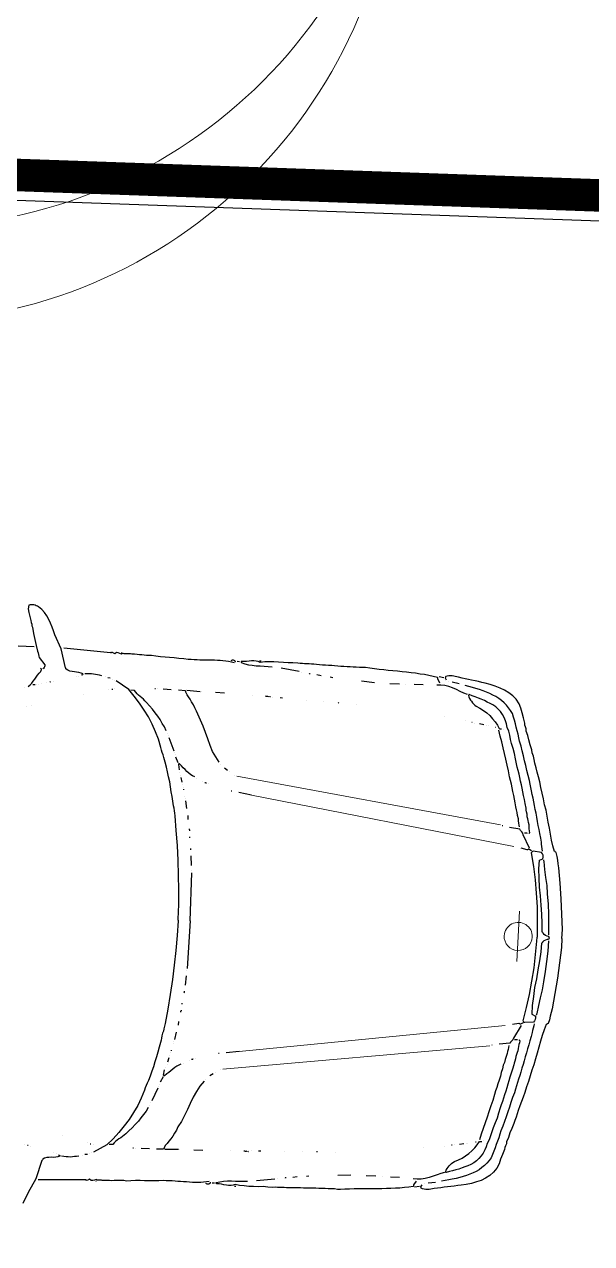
# Model space of a CAD drawing. Header units: metres. Extents: x -442 to 316, y -503 to 125.
# Drawn here: x 96.527 to 98.272, y -452.672 to -448.922 of the extents above; entities that cross this region are included whole.
import ezdxf

# ---------------------------------------------------------------- set-up
doc = ezdxf.new("R2010")
doc.units = ezdxf.units.M
doc.linetypes.add('ČÁRKOVANÁ', pattern=[19.05, 12.7, -6.35])
doc.layers.add('SRAFA', color=251, linetype='Continuous')
doc.layers.add('stávající stromy', color=86, linetype='Continuous')
doc.layers.add('Standard', color=7, linetype='Continuous', lineweight=25)

# ---------------------------------------------------------------- blocks, each defined once
blk = doc.blocks.new('BMW3-PUD')
at = {"lineweight": 0}
for p, q in [((1.0314, 0.4512), (0.2143, 0.3401)), ((0.9833, 0.3943), (0.17, 0.2757)), ((0.1432, 0.0776), (0.1432, 0)), ((0.1432, -0.0776), (0.1432, 0)), ((0.9833, -0.3943), (0.17, -0.2757)), ((1.0314, -0.4512), (0.2143, -0.3401))]:
    blk.add_line(p, q, dxfattribs=at)
for points in [[(1.5236, 0.7387), (1.5228, 0.7394), (1.5213, 0.7394), (1.5198, 0.7409), (1.519, 0.7424), (1.525, 0.7447), (1.5318, 0.7463), (1.5393, 0.7471), (1.546, 0.7472), (1.5528, 0.748), (1.5595, 0.7489), (1.5663, 0.7512), (1.5715, 0.7543), (1.5722, 0.7558), (1.573, 0.7573), (1.5737, 0.758), (1.5737, 0.758), (1.5902, 0.8161), (1.6115, 0.8584), (1.6159, 0.8704), (1.621, 0.8818), (1.6261, 0.8938)], [(0.0086, 0), (0.0085, 0.0275), (0.0125, 0.0749), (0.0164, 0.1222), (0.0218, 0.1696), (0.028, 0.217), (0.0309, 0.229), (0.033, 0.2403), (0.0351, 0.2516), (0.0388, 0.2629), (0.0402, 0.2637), (0.041, 0.2644), (0.0425, 0.266), (0.0439, 0.2667), (0.0498, 0.2833), (0.0548, 0.3006), (0.0591, 0.3187), (0.0634, 0.3376), (0.0677, 0.3556), (0.072, 0.3737), (0.0763, 0.3918), (0.0813, 0.4083), (0.0856, 0.4264), (0.0907, 0.4437), (0.0957, 0.4611), (0.1, 0.4784), (0.1043, 0.4927), (0.1087, 0.507), (0.113, 0.5206), (0.1173, 0.5342), (0.1202, 0.5455), (0.1231, 0.556), (0.1268, 0.5658), (0.1289, 0.5756), (0.1347, 0.5907), (0.1398, 0.605), (0.1434, 0.6186), (0.1485, 0.6322), (0.1491, 0.6389), (0.1513, 0.645), (0.1535, 0.6503), (0.1542, 0.6563), (0.1593, 0.6721), (0.1643, 0.6872), (0.1687, 0.7015), (0.1745, 0.7151), (0.1841, 0.728), (0.1953, 0.7386), (0.2079, 0.747), (0.2214, 0.7547), (0.2355, 0.7601), (0.2505, 0.7655), (0.2662, 0.7695), (0.282, 0.7727), (0.2924, 0.7743), (0.3029, 0.7767), (0.3134, 0.7783), (0.3239, 0.7799), (0.3337, 0.7815), (0.3442, 0.7839), (0.3539, 0.7855), (0.3644, 0.7872), (0.3696, 0.788), (0.3749, 0.7895), (0.3794, 0.7904), (0.3846, 0.7904), (0.3899, 0.7905), (0.3951, 0.7905), (0.3997, 0.7891), (0.4042, 0.7876), (0.4049, 0.7869), (0.4049, 0.7861), (0.405, 0.7846), (0.4057, 0.7832), (0.402, 0.7771)], [(0.421, 0.7668), (0.4283, 0.7789), (0.4283, 0.7804), (0.4283, 0.7812), (0.4283, 0.7827), (0.429, 0.7834), (0.4425, 0.7859), (0.456, 0.7883), (0.4695, 0.7907), (0.483, 0.7916), (0.4972, 0.7933), (0.5107, 0.7942), (0.525, 0.7951), (0.5392, 0.796), (0.5535, 0.7969), (0.5678, 0.7971), (0.582, 0.798), (0.5955, 0.7989), (0.6098, 0.7998), (0.624, 0.8008), (0.6383, 0.8017), (0.6518, 0.8034), (0.6615, 0.8035), (0.6706, 0.8028), (0.6803, 0.803), (0.6901, 0.8031), (0.6991, 0.8032), (0.7089, 0.8033), (0.7186, 0.8034), (0.7276, 0.8035), (0.7374, 0.8036), (0.7471, 0.8038), (0.7562, 0.8046), (0.7659, 0.8047), (0.7749, 0.8048), (0.7847, 0.8049), (0.7937, 0.8051), (0.8035, 0.8052), (0.811, 0.806), (0.8185, 0.8061), (0.8252, 0.8062), (0.832, 0.8063), (0.8395, 0.8063), (0.8462, 0.8064), (0.853, 0.8065), (0.8605, 0.8074), (0.8755, 0.8068), (0.8905, 0.8062), (0.9048, 0.8071), (0.9198, 0.8073), (0.9341, 0.8075), (0.9484, 0.8069), (0.9626, 0.8063), (0.9762, 0.8035), (0.9829, 0.8058), (0.9889, 0.8074), (0.9964, 0.8075), (1.0032, 0.8068), (1.0107, 0.8061), (1.0182, 0.8047), (1.0257, 0.8041), (1.0325, 0.8042), (1.034, 0.8034), (1.0347, 0.8034), (1.0348, 0.8019), (1.0348, 0.8004), (1.0236, 0.7973), (1.0123, 0.7949), (1.0003, 0.794), (0.9883, 0.7931), (0.9756, 0.793), (0.9635, 0.7928), (0.9508, 0.7927), (0.9388, 0.7918)], [(0.8548, 0.7818), (0.911, 0.7892)], [(0.9784, 0.8088), (0.9776, 0.8088), (0.9761, 0.8087), (0.9754, 0.8087), (0.9739, 0.8087)], [(1.04, 0.8027), (1.0475, 0.8028)], [(1.0535, 0.8007), (1.0535, 0.8007), (1.0535, 0.8022), (1.0528, 0.8029), (1.0528, 0.8029), (1.055, 0.8052), (1.0587, 0.8067), (1.0625, 0.8068), (1.0663, 0.8046)], [(1.0566, 0.7984), (1.0648, 0.8), (1.0738, 0.8016), (1.0821, 0.8025), (1.0911, 0.8033), (1.1001, 0.8035), (1.1083, 0.8036), (1.1173, 0.8037), (1.1264, 0.803), (1.1354, 0.8031), (1.1444, 0.8025), (1.1534, 0.8026), (1.1617, 0.8019), (1.1707, 0.802), (1.1797, 0.8022), (1.1887, 0.8023), (1.1977, 0.8024), (1.212, 0.8033), (1.227, 0.8042), (1.2412, 0.8051), (1.2555, 0.8053), (1.269, 0.8055), (1.2833, 0.8064), (1.2975, 0.8073), (1.311, 0.809), (1.3193, 0.8083), (1.3268, 0.8084), (1.3335, 0.8085), (1.341, 0.8093), (1.3485, 0.8094), (1.356, 0.8103), (1.3636, 0.8104), (1.3718, 0.8104), (1.3756, 0.8105), (1.3786, 0.8105), (1.3816, 0.8106), (1.3853, 0.8106), (1.3883, 0.8099), (1.3914, 0.8099), (1.3951, 0.81), (1.3988, 0.8108), (1.4004, 0.8108), (1.4018, 0.8108), (1.4026, 0.8101), (1.4041, 0.8086), (1.4094, 0.8109), (1.4146, 0.8125), (1.4198, 0.8125), (1.4244, 0.8088), (1.4319, 0.8127), (1.4334, 0.8127), (1.4349, 0.812), (1.4356, 0.8112), (1.4379, 0.8112), (1.582, 0.8182)], [(1.4055, 0.8139), (1.4055, 0.8139), (1.4048, 0.8139), (1.4041, 0.8138), (1.4041, 0.8138)], [(1.4378, 0.8143), (1.4378, 0.8143)], [(0.0815, 0.2657), (0.0822, 0.2724), (0.0836, 0.2792), (0.085, 0.2868), (0.0857, 0.2928), (0.0885, 0.3056), (0.0921, 0.3191), (0.095, 0.3312), (0.0978, 0.344), (0.1007, 0.356), (0.1036, 0.3688), (0.1064, 0.3809), (0.1093, 0.3929), (0.1122, 0.4042), (0.115, 0.4162), (0.1179, 0.4268), (0.1208, 0.4381), (0.1236, 0.4487), (0.1265, 0.4592), (0.1286, 0.4697), (0.1315, 0.481), (0.1366, 0.4961), (0.1409, 0.5112), (0.1452, 0.5262), (0.1496, 0.5406), (0.1539, 0.5556), (0.1582, 0.5707), (0.1625, 0.585), (0.1676, 0.6001), (0.1705, 0.6106), (0.1734, 0.6212), (0.1763, 0.6317), (0.1799, 0.6423), (0.1828, 0.6528), (0.1864, 0.6634), (0.19, 0.6732), (0.1937, 0.6838), (0.1996, 0.6929), (0.2062, 0.7012), (0.2129, 0.7088), (0.2211, 0.7156), (0.2293, 0.7225), (0.2382, 0.7279), (0.2471, 0.7332), (0.2569, 0.7378), (0.2666, 0.7424), (0.277, 0.7456), (0.2875, 0.7495), (0.2987, 0.7526), (0.31, 0.7557), (0.3204, 0.7581), (0.3317, 0.7605), (0.3429, 0.7629)], [(0.335, 0.7358), (0.3462, 0.7396), (0.3574, 0.7443), (0.3693, 0.7489), (0.3813, 0.7536), (0.3933, 0.7575), (0.4053, 0.7599), (0.418, 0.7608), (0.43, 0.7602)], [(0.3616, 0.7676), (0.3833, 0.7716)], [(0.3961, 0.774), (0.3961, 0.774)], [(0.4095, 0.7832), (0.4245, 0.7856)], [(0.4721, 0.7584), (0.4999, 0.7588)], [(0.5255, 0.7568), (0.5255, 0.7568)], [(0.545, 0.757), (0.575, 0.7574)], [(0.6223, 0.7579), (0.6621, 0.7607)], [(0.7513, 0.767), (0.7588, 0.7686)], [(0.7866, 0.7712), (0.8001, 0.7736)], [(0.8211, 0.7761), (0.8211, 0.7761), (0.8226, 0.7761), (0.8233, 0.7761), (0.8241, 0.7769)], [(0.8473, 0.7794), (0.8473, 0.7794)], [(0.126, 0.318), (0.126, 0.318), (0.1244, 0.3188), (0.1237, 0.3195), (0.1229, 0.3202), (0.1236, 0.3262), (0.125, 0.3323), (0.1257, 0.3383), (0.1264, 0.3443), (0.1278, 0.3511), (0.1292, 0.3571), (0.1307, 0.3631), (0.1329, 0.3691), (0.1335, 0.3767), (0.1357, 0.3835), (0.1371, 0.3895), (0.1378, 0.3955), (0.1414, 0.4091), (0.1442, 0.4211), (0.1478, 0.4332), (0.1507, 0.4445), (0.1528, 0.4558), (0.1557, 0.4663), (0.1586, 0.4776), (0.1615, 0.4881), (0.1643, 0.4987), (0.1672, 0.5092), (0.1708, 0.5198), (0.1737, 0.5296), (0.1773, 0.5454), (0.1816, 0.5612), (0.1867, 0.5763), (0.1918, 0.5914), (0.1954, 0.6042), (0.199, 0.617), (0.2026, 0.6291), (0.2077, 0.6404), (0.2106, 0.6509), (0.2142, 0.6607), (0.2186, 0.6705), (0.2245, 0.6796), (0.2311, 0.688), (0.2386, 0.6956), (0.246, 0.7024), (0.255, 0.7078), (0.2639, 0.7116), (0.2729, 0.7155), (0.2818, 0.7194), (0.2916, 0.7232), (0.3005, 0.7263), (0.3103, 0.7295), (0.32, 0.7326), (0.3297, 0.7357), (0.3305, 0.7357), (0.3305, 0.7342), (0.3305, 0.7335), (0.3312, 0.7327), (0.3298, 0.7282), (0.3276, 0.7237), (0.3247, 0.7191), (0.3217, 0.7153), (0.318, 0.7108), (0.3143, 0.7077), (0.3106, 0.7039), (0.3061, 0.7009), (0.2942, 0.6955), (0.283, 0.6893), (0.2725, 0.6817), (0.2629, 0.6741), (0.254, 0.665), (0.2458, 0.6558), (0.2384, 0.646), (0.2318, 0.6354), (0.2303, 0.6354), (0.2288, 0.6354), (0.2273, 0.6354), (0.225, 0.6353)], [(1.1907, 0), (1.1907, 0.0026), (1.1909, 0.0476), (1.1927, 0.0935), (1.1959, 0.1386), (1.1991, 0.1836), (1.2038, 0.2295), (1.2093, 0.2746), (1.2155, 0.3197), (1.2169, 0.328), (1.2183, 0.3356), (1.2197, 0.3431), (1.2219, 0.3499), (1.2233, 0.3574), (1.2247, 0.3649), (1.2254, 0.3717), (1.2268, 0.3785), (1.2304, 0.3935), (1.2332, 0.4086), (1.2368, 0.4236), (1.2411, 0.4387), (1.2447, 0.4538), (1.249, 0.4681), (1.2533, 0.4831), (1.2584, 0.4975), (1.2613, 0.5058), (1.2642, 0.5126), (1.2671, 0.5201), (1.2693, 0.5276), (1.278, 0.5525), (1.2875, 0.5752), (1.2993, 0.5978), (1.3118, 0.6198), (1.3258, 0.6402), (1.3413, 0.6607), (1.3583, 0.6811), (1.3761, 0.7009), (1.4164, 0.7254)], [(1.4224, 0.7277), (1.4224, 0.7277)], [(1.4291, 0.73), (1.4291, 0.73)], [(1.4351, 0.7331), (1.4426, 0.734)], [(1.4485, 0.7363), (1.4485, 0.7363)], [(1.4613, 0.7394), (1.468, 0.741), (1.474, 0.7418), (1.4807, 0.7427), (1.4867, 0.7435), (1.4935, 0.7436), (1.5003, 0.7437), (1.507, 0.743), (1.5138, 0.7423)], [(1.5312, 0.735), (1.5312, 0.735)], [(1.5379, 0.7336), (1.5379, 0.7336)], [(1.6102, 0.7157), (1.6102, 0.7157)], [(1.62, 0.7136), (1.62, 0.7136), (1.6193, 0.7135), (1.6178, 0.7135), (1.6178, 0.7135)], [(0.6742, 0.6895), (0.6742, 0.6895)], [(0.7282, 0.6901), (0.7282, 0.6901), (0.7297, 0.6909), (0.7305, 0.6917), (0.7312, 0.6917)], [(0.7755, 0.6922), (0.7755, 0.6922)], [(0.8295, 0.6943), (0.8295, 0.6943)], [(0.9023, 0.6975), (0.9099, 0.6976)], [(0.9324, 0.6978), (0.9324, 0.6978)], [(0.9421, 0.6994), (0.9421, 0.6994), (0.9414, 0.7002), (0.9398, 0.7002), (0.9398, 0.7002)], [(0.9451, 0.6995), (0.9474, 0.7003), (0.9496, 0.7003), (0.9519, 0.7003), (0.9549, 0.7004)], [(0.9962, 0.7009), (0.9962, 0.7009)], [(1.081, 0.7041), (1.1088, 0.7044)], [(1.0873, 0.4909), (1.0991, 0.5068), (1.1094, 0.5235), (1.1182, 0.5416), (1.1262, 0.5612), (1.1343, 0.5801), (1.1423, 0.599), (1.1511, 0.6179), (1.1607, 0.6352), (1.165, 0.645), (1.1702, 0.6549), (1.1753, 0.664), (1.1812, 0.673), (1.1864, 0.6806), (1.1916, 0.6874), (1.196, 0.6935), (1.2004, 0.701), (1.2004, 0.7018), (1.2004, 0.7033), (1.2011, 0.704), (1.2019, 0.7056), (1.2236, 0.7066)], [(1.1515, 0.7057), (1.1515, 0.7057)], [(1.1561, 0.705), (1.1973, 0.7062)], [(1.2454, 0.7068), (1.2702, 0.7071)], [(1.2552, 0.58), (1.261, 0.5914), (1.2684, 0.602), (1.2758, 0.6133), (1.2832, 0.6239), (1.2921, 0.6338), (1.3009, 0.6444), (1.3106, 0.6543), (1.3202, 0.6642), (1.3247, 0.6687), (1.3299, 0.6733), (1.3351, 0.6771), (1.3403, 0.6809), (1.3455, 0.6847), (1.35, 0.6893), (1.3544, 0.6939), (1.3581, 0.6992), (1.3694, 0.6993)], [(1.2882, 0.7073), (1.2882, 0.7073)], [(1.2942, 0.7067), (1.2942, 0.7067), (1.2957, 0.7067), (1.2965, 0.7067), (1.2965, 0.7067)], [(1.4189, 0.7014), (1.4189, 0.7014)], [(1.4279, 0.7), (1.4279, 0.7), (1.4272, 0.7), (1.4257, 0.7), (1.4257, 0.7)], [(1.4377, 0.6971), (1.4377, 0.6971)], [(1.5138, 0.6793), (1.5138, 0.6793)], [(1.6291, 0.7107), (1.6291, 0.7107)], [(0.2423, 0.6385), (0.2423, 0.6385), (0.243, 0.6386), (0.2438, 0.6386), (0.2438, 0.6386)], [(0.267, 0.6433), (0.267, 0.6433)], [(0.273, 0.6434), (0.273, 0.6434)], [(0.2797, 0.645), (0.2932, 0.6474)], [(0.309, 0.6491), (0.309, 0.6491)], [(0.3157, 0.6507), (0.3157, 0.6507), (0.3165, 0.6507), (0.3172, 0.6507), (0.3172, 0.6507)], [(0.3374, 0.6547), (0.3374, 0.6547)], [(0.4027, 0.6637), (0.4027, 0.6637)], [(0.1558, 0.3364), (0.1564, 0.3424), (0.1579, 0.3484), (0.1593, 0.3552), (0.16, 0.3612), (0.1629, 0.371), (0.165, 0.3801), (0.1672, 0.3891), (0.17, 0.3981), (0.1721, 0.4094), (0.175, 0.4207), (0.1771, 0.432), (0.1807, 0.4441), (0.1836, 0.4554), (0.1865, 0.4667), (0.1901, 0.478), (0.193, 0.4893), (0.1973, 0.5073), (0.2023, 0.5247), (0.2073, 0.5428), (0.2124, 0.5601), (0.2175, 0.5774), (0.2225, 0.5955), (0.2276, 0.6128), (0.2326, 0.6309)], [(0.219, 0.633), (0.219, 0.633)], [(1.2471, 0.5649), (1.2471, 0.5649)], [(1.2522, 0.5725), (1.2522, 0.5725)], [(1.2281, 0.5189), (1.2449, 0.5589)], [(1.2135, 0.4834), (1.2216, 0.5001)], [(1.2237, 0.5068), (1.2237, 0.5068)], [(1.2259, 0.5129), (1.2259, 0.5129)], [(1.0382, 0.4528), (1.0382, 0.4528)], [(1.0546, 0.4627), (1.0546, 0.4627)], [(1.0605, 0.4666), (1.0702, 0.4735)], [(1.0821, 0.4849), (1.0821, 0.4849)], [(1.1607, 0.4423), (1.1674, 0.4453), (1.1734, 0.4484), (1.1794, 0.453), (1.1853, 0.4583), (1.1912, 0.4636), (1.1972, 0.469), (1.2031, 0.4743), (1.2098, 0.4804), (1.2106, 0.4804), (1.2113, 0.4797), (1.2121, 0.4789), (1.2128, 0.4782), (1.21, 0.4616)], [(1.2079, 0.4541), (1.2079, 0.4541)], [(0.7998, 0.4222), (0.7998, 0.4222)], [(1.1166, 0.4229), (1.1166, 0.4229)], [(1.1234, 0.4253), (1.1249, 0.4253), (1.1264, 0.4261), (1.1271, 0.4261), (1.1286, 0.4261)], [(1.1353, 0.4292), (1.1353, 0.4292)], [(1.154, 0.4392), (1.154, 0.4392)], [(1.197, 0.4164), (1.197, 0.4164)], [(1.1985, 0.4239), (1.202, 0.4382)], [(1.2035, 0.445), (1.2035, 0.445)], [(0.9833, 0.3943), (1.023, 0.4008)], [(1.0448, 0.4041), (1.0448, 0.4041), (1.0463, 0.4041), (1.047, 0.4041), (1.047, 0.4041)], [(1.1877, 0.381), (1.1877, 0.381)], [(1.1927, 0.4006), (1.1927, 0.4006), (1.1927, 0.4021), (1.1927, 0.4028), (1.1927, 0.4028)], [(1.1949, 0.4089), (1.1949, 0.4089)], [(0.2068, 0.3378), (0.2068, 0.3378), (0.2075, 0.3378), (0.2083, 0.3378), (0.2083, 0.3378)], [(0.2143, 0.3401), (0.2143, 0.3401)], [(0.7644, 0.3677), (0.7644, 0.3677)], [(1.1799, 0.3441), (1.1841, 0.3675)], [(1.1855, 0.3735), (1.1855, 0.3735)], [(0.1212, 0.2729), (0.1425, 0.313), (0.144, 0.3182), (0.1477, 0.322), (0.1514, 0.3258), (0.1536, 0.3296), (0.1858, 0.3338)], [(0.1297, 0.3173), (0.132, 0.3181), (0.1342, 0.3181), (0.1372, 0.3181), (0.1395, 0.3182)], [(1.1743, 0.311), (1.1749, 0.323)], [(0.0477, 0), (0.0479, 0.001), (0.0493, 0.0047), (0.0538, 0.0055), (0.0591, 0.0071), (0.0635, 0.0094), (0.0673, 0.014), (0.068, 0.0155), (0.0687, 0.0162), (0.0702, 0.017), (0.0702, 0.017), (0.0714, 0.044), (0.0741, 0.0718), (0.0775, 0.0997), (0.0809, 0.1275), (0.0851, 0.1546), (0.0878, 0.1824), (0.0897, 0.2102), (0.0894, 0.2372), (0.0788, 0.2424), (0.078, 0.2476), (0.0787, 0.2529), (0.0809, 0.2574), (0.0838, 0.2612), (0.1101, 0.2638), (0.1116, 0.263), (0.1131, 0.2623), (0.1139, 0.2608), (0.1154, 0.2586), (0.1069, 0.2172), (0.0998, 0.1765), (0.0943, 0.1352), (0.0896, 0.0938), (0.0871, 0.0525), (0.0853, 0.0119), (0.085, 0)], [(0.1153, 0.2646), (0.1235, 0.2692), (0.1243, 0.2692), (0.1258, 0.2684), (0.1273, 0.2677), (0.1288, 0.2677), (0.1475, 0.2717)], [(0.17, 0.2757), (0.17, 0.2757)], [(1.1679, 0.2764), (1.1679, 0.2779), (1.1687, 0.2794), (1.1694, 0.2802), (1.1694, 0.2824)], [(0.0493, 0.0092), (0.0504, 0.0408), (0.0523, 0.0724), (0.0549, 0.1039), (0.059, 0.1355), (0.0617, 0.1603), (0.0667, 0.1851), (0.0709, 0.2092), (0.0744, 0.2341), (0.0751, 0.2356), (0.0759, 0.2378), (0.0766, 0.2386), (0.0766, 0.2393)], [(1.1667, 0.2546), (1.1667, 0.2546), (1.1667, 0.2561), (1.1667, 0.2568), (1.1666, 0.2576)], [(1.1572, 0.1696), (1.1598, 0.199)], [(1.1619, 0.2177), (1.1619, 0.2193), (1.1619, 0.22), (1.1618, 0.2215), (1.1626, 0.2222)], [(1.1574, 0.1531), (1.1574, 0.1531)], [(1.153, 0), (1.1552, 0.1471)], [(0.0086, 0), (0.0085, -0.0275), (0.0125, -0.0749), (0.0164, -0.1222), (0.0218, -0.1696), (0.028, -0.217), (0.0309, -0.229), (0.033, -0.2403), (0.0351, -0.2516), (0.0388, -0.2629), (0.0402, -0.2637), (0.041, -0.2644), (0.0425, -0.266), (0.0439, -0.2667), (0.0498, -0.2833), (0.0548, -0.3006), (0.0591, -0.3187), (0.0634, -0.3376), (0.0677, -0.3556), (0.072, -0.3737), (0.0763, -0.3918), (0.0813, -0.4083), (0.0856, -0.4264), (0.0907, -0.4437), (0.0957, -0.4611), (0.1, -0.4784), (0.1043, -0.4927), (0.1087, -0.507), (0.113, -0.5206), (0.1173, -0.5342), (0.1202, -0.5455), (0.1231, -0.556), (0.1268, -0.5658), (0.1289, -0.5756), (0.1347, -0.5907), (0.1398, -0.605), (0.1434, -0.6186), (0.1485, -0.6322), (0.1491, -0.6389), (0.1513, -0.645), (0.1535, -0.6503), (0.1542, -0.6563), (0.1593, -0.6721), (0.1643, -0.6872), (0.1687, -0.7015), (0.1745, -0.7151), (0.1841, -0.728), (0.1953, -0.7386), (0.2079, -0.747), (0.2214, -0.7547), (0.2355, -0.7601), (0.2505, -0.7655), (0.2662, -0.7695), (0.282, -0.7727), (0.2924, -0.7743), (0.3029, -0.7767), (0.3134, -0.7783), (0.3239, -0.7799), (0.3337, -0.7815), (0.3442, -0.7839), (0.3539, -0.7855), (0.3644, -0.7872), (0.3696, -0.788), (0.3749, -0.7895), (0.3794, -0.7904), (0.3846, -0.7904), (0.3899, -0.7905), (0.3951, -0.7905), (0.3997, -0.7891), (0.4042, -0.7876), (0.4049, -0.7869), (0.4049, -0.7861), (0.405, -0.7846), (0.4057, -0.7832), (0.402, -0.7771)], [(1.153, 0), (1.1552, -0.1471)], [(1.1907, 0), (1.1907, -0.0026), (1.1909, -0.0476), (1.1927, -0.0935), (1.1959, -0.1386), (1.1991, -0.1836), (1.2038, -0.2295), (1.2093, -0.2746), (1.2155, -0.3197), (1.2169, -0.328), (1.2183, -0.3356), (1.2197, -0.3431), (1.2219, -0.3499), (1.2233, -0.3574), (1.2247, -0.3649), (1.2254, -0.3717), (1.2268, -0.3785), (1.2304, -0.3935), (1.2332, -0.4086), (1.2368, -0.4236), (1.2411, -0.4387), (1.2447, -0.4538), (1.249, -0.4681), (1.2533, -0.4831), (1.2584, -0.4975), (1.2613, -0.5058), (1.2642, -0.5126), (1.2671, -0.5201), (1.2693, -0.5276), (1.278, -0.5525), (1.2875, -0.5752), (1.2993, -0.5978), (1.3118, -0.6198), (1.3258, -0.6402), (1.3413, -0.6607), (1.3583, -0.6811), (1.3761, -0.7009), (1.4164, -0.7254)], [(0.0477, 0), (0.0479, -0.001), (0.0493, -0.0047), (0.0538, -0.0055), (0.0591, -0.0071), (0.0635, -0.0094), (0.0673, -0.014), (0.068, -0.0155), (0.0687, -0.0162), (0.0702, -0.017), (0.0702, -0.017), (0.0714, -0.044), (0.0741, -0.0718), (0.0775, -0.0997), (0.0809, -0.1275), (0.0851, -0.1546), (0.0878, -0.1824), (0.0897, -0.2102), (0.0894, -0.2372), (0.0788, -0.2424), (0.078, -0.2476), (0.0787, -0.2529), (0.0809, -0.2574), (0.0838, -0.2612), (0.1101, -0.2638), (0.1116, -0.263), (0.1131, -0.2623), (0.1139, -0.2608), (0.1154, -0.2586), (0.1069, -0.2172), (0.0998, -0.1765), (0.0943, -0.1352), (0.0896, -0.0938), (0.0871, -0.0525), (0.0853, -0.0119), (0.085, 0)], [(0.0493, -0.0092), (0.0504, -0.0408), (0.0523, -0.0724), (0.0549, -0.1039), (0.059, -0.1355), (0.0617, -0.1603), (0.0667, -0.1851), (0.0709, -0.2092), (0.0744, -0.2341), (0.0751, -0.2356), (0.0759, -0.2378), (0.0766, -0.2386), (0.0766, -0.2393)], [(1.1572, -0.1696), (1.1598, -0.199)], [(1.1574, -0.1531), (1.1574, -0.1531)], [(1.1619, -0.2177), (1.1619, -0.2193), (1.1619, -0.22), (1.1618, -0.2215), (1.1626, -0.2222)], [(1.1667, -0.2546), (1.1667, -0.2546), (1.1667, -0.2561), (1.1667, -0.2568), (1.1666, -0.2576)], [(0.0815, -0.2657), (0.0822, -0.2724), (0.0836, -0.2792), (0.085, -0.2868), (0.0857, -0.2928), (0.0885, -0.3056), (0.0921, -0.3191), (0.095, -0.3312), (0.0978, -0.344), (0.1007, -0.356), (0.1036, -0.3688), (0.1064, -0.3809), (0.1093, -0.3929), (0.1122, -0.4042), (0.115, -0.4162), (0.1179, -0.4268), (0.1208, -0.4381), (0.1236, -0.4487), (0.1265, -0.4592), (0.1286, -0.4697), (0.1315, -0.481), (0.1366, -0.4961), (0.1409, -0.5112), (0.1452, -0.5262), (0.1496, -0.5406), (0.1539, -0.5556), (0.1582, -0.5707), (0.1625, -0.585), (0.1676, -0.6001), (0.1705, -0.6106), (0.1734, -0.6212), (0.1763, -0.6317), (0.1799, -0.6423), (0.1828, -0.6528), (0.1864, -0.6634), (0.19, -0.6732), (0.1937, -0.6838), (0.1996, -0.6929), (0.2062, -0.7012), (0.2129, -0.7088), (0.2211, -0.7156), (0.2293, -0.7225), (0.2382, -0.7279), (0.2471, -0.7332), (0.2569, -0.7378), (0.2666, -0.7424), (0.277, -0.7456), (0.2875, -0.7495), (0.2987, -0.7526), (0.31, -0.7557), (0.3204, -0.7581), (0.3317, -0.7605), (0.3429, -0.7629)], [(0.1153, -0.2646), (0.1235, -0.2692), (0.1243, -0.2692), (0.1258, -0.2684), (0.1273, -0.2677), (0.1288, -0.2677), (0.1475, -0.2717)], [(0.1212, -0.2729), (0.1425, -0.313), (0.144, -0.3182), (0.1477, -0.322), (0.1514, -0.3258), (0.1536, -0.3296), (0.1858, -0.3338)], [(0.17, -0.2757), (0.17, -0.2757)], [(1.1679, -0.2764), (1.1679, -0.2779), (1.1687, -0.2794), (1.1694, -0.2802), (1.1694, -0.2824)], [(0.126, -0.318), (0.126, -0.318), (0.1244, -0.3188), (0.1237, -0.3195), (0.1229, -0.3202), (0.1236, -0.3262), (0.125, -0.3323), (0.1257, -0.3383), (0.1264, -0.3443), (0.1278, -0.3511), (0.1292, -0.3571), (0.1307, -0.3631), (0.1329, -0.3691), (0.1335, -0.3767), (0.1357, -0.3835), (0.1371, -0.3895), (0.1378, -0.3955), (0.1414, -0.4091), (0.1442, -0.4211), (0.1478, -0.4332), (0.1507, -0.4445), (0.1528, -0.4558), (0.1557, -0.4663), (0.1586, -0.4776), (0.1615, -0.4881), (0.1643, -0.4987), (0.1672, -0.5092), (0.1708, -0.5198), (0.1737, -0.5296), (0.1773, -0.5454), (0.1816, -0.5612), (0.1867, -0.5763), (0.1918, -0.5914), (0.1954, -0.6042), (0.199, -0.617), (0.2026, -0.6291), (0.2077, -0.6404), (0.2106, -0.6509), (0.2142, -0.6607), (0.2186, -0.6705), (0.2245, -0.6796), (0.2311, -0.688), (0.2386, -0.6956), (0.246, -0.7024), (0.255, -0.7078), (0.2639, -0.7116), (0.2729, -0.7155), (0.2818, -0.7194), (0.2916, -0.7232), (0.3005, -0.7263), (0.3103, -0.7295), (0.32, -0.7326), (0.3297, -0.7357), (0.3305, -0.7357), (0.3305, -0.7342), (0.3305, -0.7335), (0.3312, -0.7327), (0.3298, -0.7282), (0.3276, -0.7237), (0.3247, -0.7191), (0.3217, -0.7153), (0.318, -0.7108), (0.3143, -0.7077), (0.3106, -0.7039), (0.3061, -0.7009), (0.2942, -0.6955), (0.283, -0.6893), (0.2725, -0.6817), (0.2629, -0.6741), (0.254, -0.665), (0.2458, -0.6558), (0.2384, -0.646), (0.2318, -0.6354), (0.2303, -0.6354), (0.2288, -0.6354), (0.2273, -0.6354), (0.225, -0.6353)], [(0.1297, -0.3173), (0.132, -0.3181), (0.1342, -0.3181), (0.1372, -0.3181), (0.1395, -0.3182)], [(0.1558, -0.3364), (0.1564, -0.3424), (0.1579, -0.3484), (0.1593, -0.3552), (0.16, -0.3612), (0.1629, -0.371), (0.165, -0.3801), (0.1672, -0.3891), (0.17, -0.3981), (0.1721, -0.4094), (0.175, -0.4207), (0.1771, -0.432), (0.1807, -0.4441), (0.1836, -0.4554), (0.1865, -0.4667), (0.1901, -0.478), (0.193, -0.4893), (0.1973, -0.5073), (0.2023, -0.5247), (0.2073, -0.5428), (0.2124, -0.5601), (0.2175, -0.5774), (0.2225, -0.5955), (0.2276, -0.6128), (0.2326, -0.6309)], [(1.1743, -0.311), (1.1749, -0.323)], [(0.2068, -0.3378), (0.2068, -0.3378), (0.2075, -0.3378), (0.2083, -0.3378), (0.2083, -0.3378)], [(0.2143, -0.3401), (0.2143, -0.3401)], [(0.7644, -0.3677), (0.7644, -0.3677)], [(1.1799, -0.3441), (1.1841, -0.3675)], [(1.1855, -0.3735), (1.1855, -0.3735)], [(0.9833, -0.3943), (1.023, -0.4008)], [(1.0448, -0.4041), (1.0448, -0.4041), (1.0463, -0.4041), (1.047, -0.4041), (1.047, -0.4041)], [(1.1877, -0.381), (1.1877, -0.381)], [(1.1927, -0.4006), (1.1927, -0.4006), (1.1927, -0.4021), (1.1927, -0.4028), (1.1927, -0.4028)], [(1.1949, -0.4089), (1.1949, -0.4089)], [(0.7998, -0.4222), (0.7998, -0.4222)], [(1.1166, -0.4229), (1.1166, -0.4229)], [(1.1234, -0.4253), (1.1249, -0.4253), (1.1264, -0.4261), (1.1271, -0.4261), (1.1286, -0.4261)], [(1.1353, -0.4292), (1.1353, -0.4292)], [(1.154, -0.4392), (1.154, -0.4392)], [(1.1607, -0.4423), (1.1674, -0.4453), (1.1734, -0.4484), (1.1794, -0.453), (1.1853, -0.4583), (1.1912, -0.4636), (1.1972, -0.469), (1.2031, -0.4743), (1.2098, -0.4804), (1.2106, -0.4804), (1.2113, -0.4797), (1.2121, -0.4789), (1.2128, -0.4782), (1.21, -0.4616)], [(1.197, -0.4164), (1.197, -0.4164)], [(1.1985, -0.4239), (1.202, -0.4382)], [(1.2035, -0.445), (1.2035, -0.445)], [(1.0382, -0.4528), (1.0382, -0.4528)], [(1.0546, -0.4627), (1.0546, -0.4627)], [(1.0605, -0.4666), (1.0702, -0.4735)], [(1.0821, -0.4849), (1.0821, -0.4849)], [(1.2079, -0.4541), (1.2079, -0.4541)], [(1.2135, -0.4834), (1.2216, -0.5001)], [(1.0873, -0.4909), (1.0991, -0.5068), (1.1094, -0.5235), (1.1182, -0.5416), (1.1262, -0.5612), (1.1343, -0.5801), (1.1423, -0.599), (1.1511, -0.6179), (1.1607, -0.6352), (1.165, -0.645), (1.1702, -0.6549), (1.1753, -0.664), (1.1812, -0.673), (1.1864, -0.6806), (1.1916, -0.6874), (1.196, -0.6935), (1.2004, -0.701), (1.2004, -0.7018), (1.2004, -0.7033), (1.2011, -0.704), (1.2019, -0.7056), (1.2236, -0.7066)], [(1.2237, -0.5068), (1.2237, -0.5068)], [(1.2259, -0.5129), (1.2259, -0.5129)], [(1.2281, -0.5189), (1.2449, -0.5589)], [(1.2471, -0.5649), (1.2471, -0.5649)], [(1.2522, -0.5725), (1.2522, -0.5725)], [(1.2552, -0.58), (1.261, -0.5914), (1.2684, -0.602), (1.2758, -0.6133), (1.2832, -0.6239), (1.2921, -0.6338), (1.3009, -0.6444), (1.3106, -0.6543), (1.3202, -0.6642), (1.3247, -0.6687), (1.3299, -0.6733), (1.3351, -0.6771), (1.3403, -0.6809), (1.3455, -0.6847), (1.35, -0.6893), (1.3544, -0.6939), (1.3581, -0.6992), (1.3694, -0.6993)], [(0.219, -0.633), (0.219, -0.633)], [(1.6742, -0.6368), (1.6742, -0.6368)], [(1.6885, -0.634), (1.6885, -0.634)], [(0.2423, -0.6385), (0.2423, -0.6385), (0.243, -0.6386), (0.2438, -0.6386), (0.2438, -0.6386)], [(0.267, -0.6433), (0.267, -0.6433)], [(0.273, -0.6434), (0.273, -0.6434)], [(0.2797, -0.645), (0.2932, -0.6474)], [(0.309, -0.6491), (0.309, -0.6491)], [(0.3157, -0.6507), (0.3157, -0.6507), (0.3165, -0.6507), (0.3172, -0.6507), (0.3172, -0.6507)], [(0.3374, -0.6547), (0.3374, -0.6547)], [(0.4027, -0.6637), (0.4027, -0.6637)], [(0.6742, -0.6895), (0.6742, -0.6895)], [(0.7282, -0.6901), (0.7282, -0.6901), (0.7297, -0.6909), (0.7305, -0.6917), (0.7312, -0.6917)], [(0.7755, -0.6922), (0.7755, -0.6922)], [(0.8295, -0.6943), (0.8295, -0.6943)], [(0.9023, -0.6975), (0.9099, -0.6976)], [(0.9324, -0.6978), (0.9324, -0.6978)], [(0.9421, -0.6994), (0.9421, -0.6994), (0.9414, -0.7002), (0.9398, -0.7002), (0.9398, -0.7002)], [(0.9451, -0.6995), (0.9474, -0.7003), (0.9496, -0.7003), (0.9519, -0.7003), (0.9549, -0.7004)], [(0.9962, -0.7009), (0.9962, -0.7009)], [(1.081, -0.7041), (1.1088, -0.7044)], [(1.1515, -0.7057), (1.1515, -0.7057)], [(1.1561, -0.705), (1.1973, -0.7062)], [(1.2454, -0.7068), (1.2702, -0.7071)], [(1.2882, -0.7073), (1.2882, -0.7073)], [(1.2942, -0.7067), (1.2942, -0.7067), (1.2957, -0.7067), (1.2965, -0.7067), (1.2965, -0.7067)], [(1.4189, -0.7014), (1.4189, -0.7014)], [(1.4279, -0.7), (1.4279, -0.7), (1.4272, -0.7), (1.4257, -0.7), (1.4257, -0.7)], [(1.4377, -0.6971), (1.4377, -0.6971)], [(1.5138, -0.6793), (1.5138, -0.6793)], [(1.6291, -0.7107), (1.6291, -0.7107)], [(1.6449, -0.7063), (1.6449, -0.7063)], [(1.6856, -0.6955), (1.6802, -0.7007), (1.6749, -0.7059), (1.6711, -0.7127), (1.6665, -0.7186), (1.6627, -0.7253), (1.6588, -0.7313), (1.6543, -0.738), (1.6489, -0.7439), (1.6489, -0.7454), (1.6482, -0.7469), (1.6474, -0.7484), (1.6474, -0.7492), (1.6474, -0.7507), (1.6481, -0.7514), (1.6496, -0.7529), (1.6503, -0.7537)], [(1.6532, -0.7042), (1.6532, -0.7042)], [(1.6607, -0.7028), (1.6607, -0.7028)], [(1.6645, -0.7013), (1.672, -0.7014)], [(1.6954, -0.6927), (1.6954, -0.6927)], [(0.335, -0.7358), (0.3462, -0.7396), (0.3574, -0.7443), (0.3693, -0.7489), (0.3813, -0.7536), (0.3933, -0.7575), (0.4053, -0.7599), (0.418, -0.7608), (0.43, -0.7602)], [(1.4224, -0.7277), (1.4224, -0.7277)], [(1.4291, -0.73), (1.4291, -0.73)], [(1.4351, -0.7331), (1.4426, -0.734)], [(1.4485, -0.7363), (1.4485, -0.7363)], [(1.4613, -0.7394), (1.468, -0.741), (1.474, -0.7418), (1.4807, -0.7427), (1.4867, -0.7435), (1.4935, -0.7436), (1.5003, -0.7437), (1.507, -0.743), (1.5138, -0.7423)], [(1.5236, -0.7387), (1.5228, -0.7394), (1.5213, -0.7394), (1.5198, -0.7409), (1.519, -0.7424), (1.525, -0.7447), (1.5318, -0.7463), (1.5393, -0.7471), (1.546, -0.7472), (1.5528, -0.748), (1.5595, -0.7489), (1.5663, -0.7512), (1.5715, -0.7543), (1.5722, -0.7558), (1.573, -0.7573), (1.5737, -0.758), (1.5737, -0.758), (1.5902, -0.8161), (1.6115, -0.8584), (1.6159, -0.8704), (1.621, -0.8818), (1.6261, -0.8938), (1.632, -0.9044), (1.6386, -0.915), (1.6468, -0.9249), (1.6549, -0.934), (1.6653, -0.9416), (1.6691, -0.9432), (1.6728, -0.9447), (1.6765, -0.9462), (1.6803, -0.9471), (1.684, -0.9471), (1.6878, -0.9471), (1.6916, -0.9464), (1.6953, -0.9457), (1.697, -0.9345), (1.6948, -0.9232), (1.6905, -0.9111), (1.6876, -0.8991), (1.6855, -0.893), (1.684, -0.8878), (1.6833, -0.8825), (1.6811, -0.878), (1.6768, -0.8592), (1.6725, -0.8411), (1.6675, -0.823), (1.6625, -0.8057), (1.6603, -0.8004), (1.6588, -0.7951), (1.6574, -0.7906), (1.6567, -0.7861), (1.6382, -0.7648), (1.6375, -0.7618), (1.6382, -0.7588), (1.6398, -0.7558), (1.6413, -0.7536), (1.6413, -0.7536), (1.6428, -0.7529), (1.6436, -0.7521), (1.6436, -0.7521)], [(1.5312, -0.735), (1.5312, -0.735)], [(1.5379, -0.7336), (1.5379, -0.7336)], [(1.6102, -0.7157), (1.6102, -0.7157)], [(1.62, -0.7136), (1.62, -0.7136), (1.6193, -0.7135), (1.6178, -0.7135), (1.6178, -0.7135)], [(0.3616, -0.7676), (0.3833, -0.7716)], [(0.3961, -0.774), (0.3961, -0.774)], [(0.4095, -0.7832), (0.4245, -0.7856)], [(0.421, -0.7668), (0.4283, -0.7789), (0.4283, -0.7804), (0.4283, -0.7812), (0.4283, -0.7827), (0.429, -0.7834), (0.4425, -0.7859), (0.456, -0.7883), (0.4695, -0.7907), (0.483, -0.7916), (0.4972, -0.7933), (0.5107, -0.7942), (0.525, -0.7951), (0.5392, -0.796), (0.5535, -0.7969), (0.5678, -0.7971), (0.582, -0.798), (0.5955, -0.7989), (0.6098, -0.7998), (0.624, -0.8008), (0.6383, -0.8017), (0.6518, -0.8034), (0.6615, -0.8035), (0.6706, -0.8028), (0.6803, -0.803), (0.6901, -0.8031), (0.6991, -0.8032), (0.7089, -0.8033), (0.7186, -0.8034), (0.7276, -0.8035), (0.7374, -0.8036), (0.7471, -0.8038), (0.7562, -0.8046), (0.7659, -0.8047), (0.7749, -0.8048), (0.7847, -0.8049), (0.7937, -0.8051), (0.8035, -0.8052), (0.811, -0.806), (0.8185, -0.8061), (0.8252, -0.8062), (0.832, -0.8063), (0.8395, -0.8063), (0.8462, -0.8064), (0.853, -0.8065), (0.8605, -0.8074), (0.8755, -0.8068), (0.8905, -0.8062), (0.9048, -0.8071), (0.9198, -0.8073), (0.9341, -0.8075), (0.9484, -0.8069), (0.9626, -0.8063), (0.9762, -0.8035), (0.9829, -0.8058), (0.9889, -0.8074), (0.9964, -0.8075), (1.0032, -0.8068), (1.0107, -0.8061), (1.0182, -0.8047), (1.0257, -0.8041), (1.0325, -0.8042), (1.034, -0.8034), (1.0347, -0.8034), (1.0348, -0.8019), (1.0348, -0.8004), (1.0236, -0.7973), (1.0123, -0.7949), (1.0003, -0.794), (0.9883, -0.7931), (0.9756, -0.793), (0.9635, -0.7928), (0.9508, -0.7927), (0.9388, -0.7918)], [(0.4721, -0.7584), (0.4999, -0.7588)], [(0.5255, -0.7568), (0.5255, -0.7568)], [(0.545, -0.757), (0.575, -0.7574)], [(0.6223, -0.7579), (0.6621, -0.7607)], [(0.7513, -0.767), (0.7588, -0.7686)], [(0.7866, -0.7712), (0.8001, -0.7736)], [(0.8211, -0.7761), (0.8211, -0.7761), (0.8226, -0.7761), (0.8233, -0.7761), (0.8241, -0.7769)], [(0.8473, -0.7794), (0.8473, -0.7794)], [(0.8548, -0.7818), (0.911, -0.7892)], [(0.9784, -0.8088), (0.9776, -0.8088), (0.9761, -0.8087), (0.9754, -0.8087), (0.9739, -0.8087)], [(1.04, -0.8027), (1.0475, -0.8028)], [(1.0535, -0.8007), (1.0535, -0.8007), (1.0535, -0.8022), (1.0528, -0.8029), (1.0528, -0.8029), (1.055, -0.8052), (1.0587, -0.8067), (1.0625, -0.8068), (1.0663, -0.8046)], [(1.0566, -0.7984), (1.0648, -0.8), (1.0738, -0.8016), (1.0821, -0.8025), (1.0911, -0.8033), (1.1001, -0.8035), (1.1083, -0.8036), (1.1173, -0.8037), (1.1264, -0.803), (1.1354, -0.8031), (1.1444, -0.8025), (1.1534, -0.8026), (1.1617, -0.8019), (1.1707, -0.802), (1.1797, -0.8022), (1.1887, -0.8023), (1.1977, -0.8024), (1.212, -0.8033), (1.227, -0.8042), (1.2412, -0.8051), (1.2555, -0.8053), (1.269, -0.8055), (1.2833, -0.8064), (1.2975, -0.8073), (1.311, -0.809), (1.3193, -0.8083), (1.3268, -0.8084), (1.3335, -0.8085), (1.341, -0.8093), (1.3485, -0.8094), (1.356, -0.8103), (1.3636, -0.8104), (1.3718, -0.8104), (1.3756, -0.8105), (1.3786, -0.8105), (1.3816, -0.8106), (1.3853, -0.8106), (1.3883, -0.8099), (1.3914, -0.8099), (1.3951, -0.81), (1.3988, -0.8108), (1.4004, -0.8108), (1.4018, -0.8108), (1.4026, -0.8101), (1.4041, -0.8086), (1.4094, -0.8109), (1.4146, -0.8125), (1.4198, -0.8125), (1.4244, -0.8088), (1.4319, -0.8127), (1.4334, -0.8127), (1.4349, -0.812), (1.4356, -0.8112), (1.4379, -0.8112), (1.582, -0.8182)], [(1.4055, -0.8139), (1.4055, -0.8139), (1.4048, -0.8139), (1.4041, -0.8138), (1.4041, -0.8138)], [(1.4378, -0.8143), (1.4378, -0.8143)], [(1.7224, -0.8192), (1.6976, -0.8196), (1.6728, -0.8193)]]:
    blk.add_lwpolyline(points)
for start, end in [(0, 180), (180, 0)]:
    blk.add_arc((0.1432, 0), 0.0432, start, end, dxfattribs=at)

msp = doc.modelspace()

# ---------------------------------------------------------------- linework, layer by layer
at = {"layer": 'SRAFA', "color": 1, "linetype": 'ČÁRKOVANÁ', "lineweight": 0, "ltscale": 0.0075, "const_width": 0.1, "flags": 128}
msp.add_lwpolyline([(93.392347, -449.275875), (128.696861, -450.515675), (127.923035, -472.47206), (92.624523, -471.207916)], close=True, dxfattribs=at)
at = {"layer": 'Standard', "color": 7, "linetype": 'ByBlock', "lineweight": 25}
msp.add_line((93.474685, -449.357171), (123.276453, -450.399782), dxfattribs=at)
at = {"layer": 'stávající stromy', "linetype": 'Continuous', "lineweight": 0}
for centre in [(96.175884, -448.011125), (96.141467, -448.303526)]:
    msp.add_circle(centre, 1.53477, dxfattribs=at)

# ---------------------------------------------------------------- block references
at = {"linetype": 'Continuous', "lineweight": 0, "rotation": 177.2570238983582}
msp.add_blockref('BMW3-PUD', (98.189556, -451.733718), dxfattribs=at)

doc.saveas('drawing.dxf')
